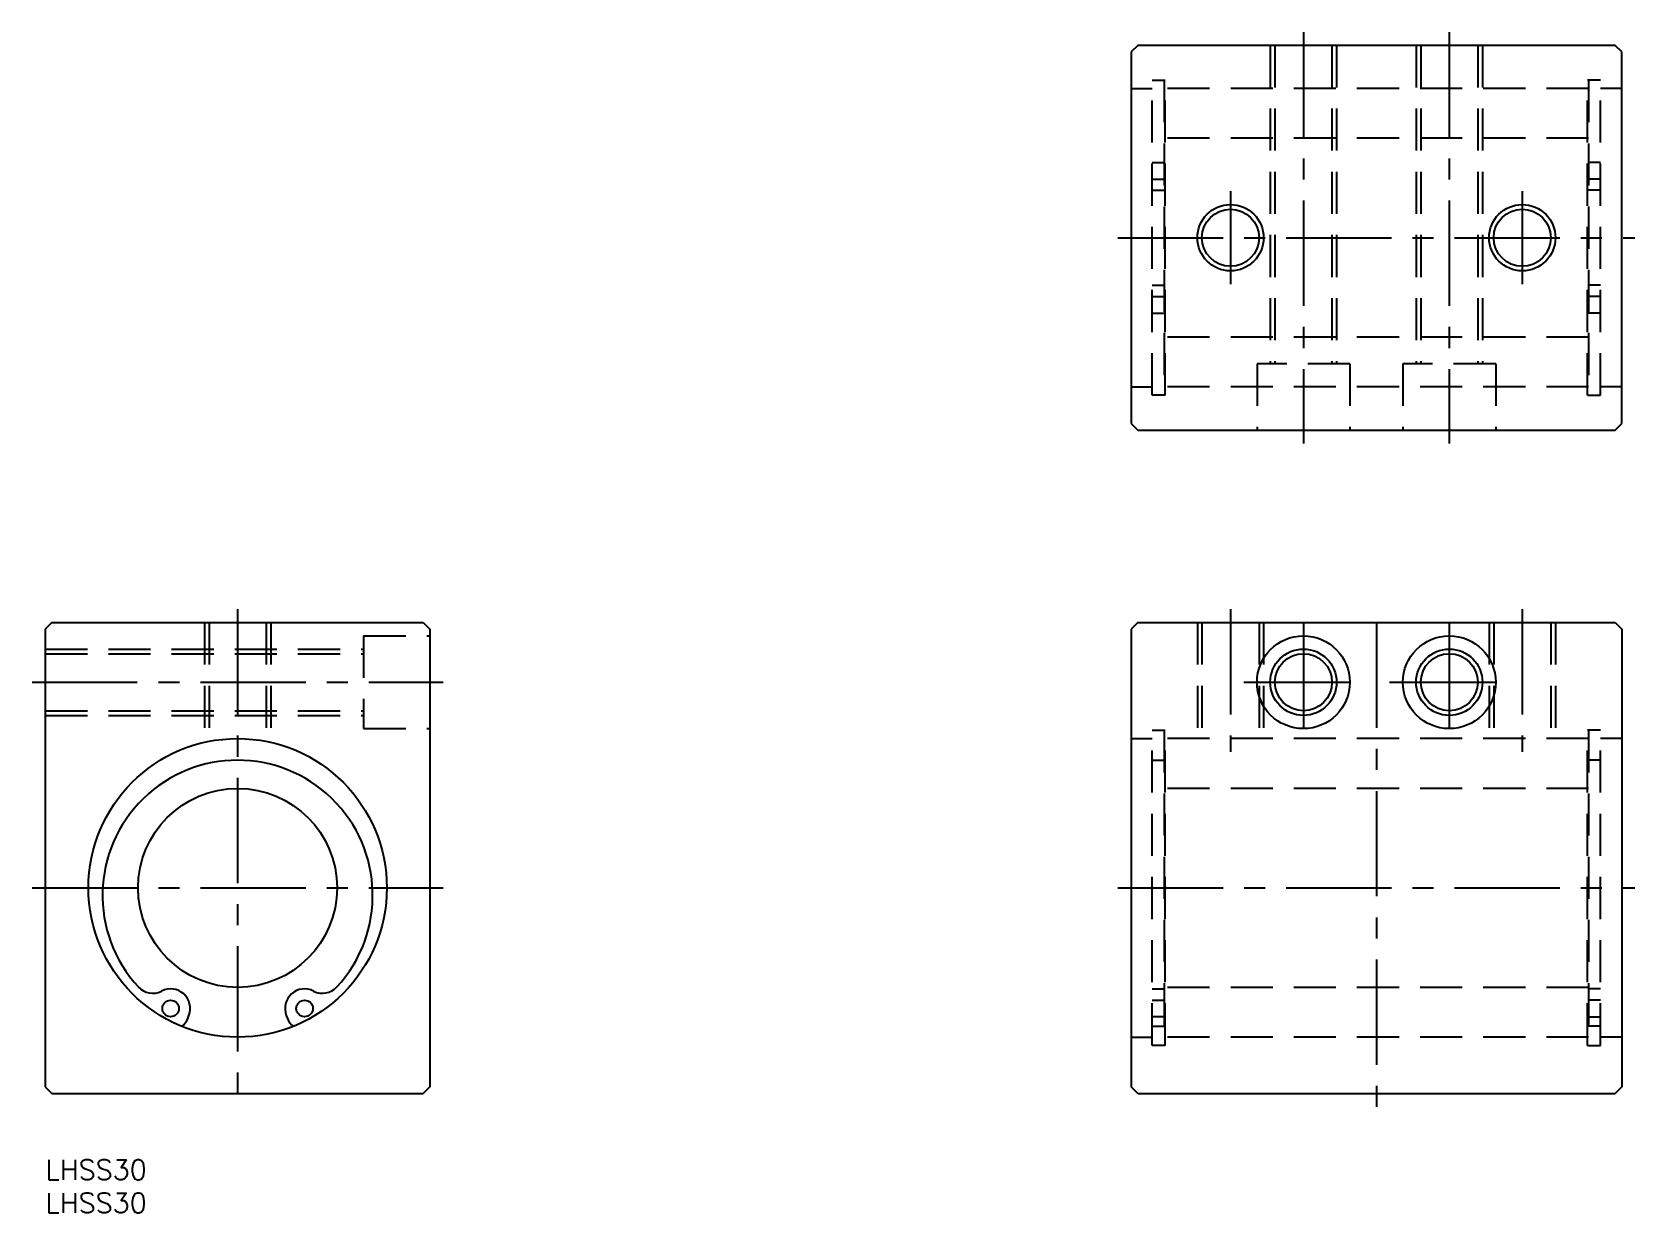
# Model space of a CAD drawing. Extents: x -2 to 240, y -8 to 170.
import ezdxf

# ---------------------------------------------------------------- set-up
doc = ezdxf.new("R2010")
doc.units = 0
doc.header["$LTSCALE"] = 0.5
doc.linetypes.add('CENTER', pattern=[50.8, 31.75, -6.35, 6.35, -6.35])
doc.linetypes.add('DASHED', pattern=[19.05, 12.7, -6.35])
for name, color, linetype in [('MSM_CENTER', 1, 'CENTER'), ('MSM_CONTINUOUS', 7, 'CONTINUOUS'), ('MSM_DASHED', 4, 'DASHED'), ('MSM_NARROW', 5, 'CONTINUOUS'), ('MSM_PART_NUMBER', 7, 'CONTINUOUS')]:
    doc.layers.add(name, color=color, linetype=linetype)
doc.styles.get("Standard").update_dxf_attribs({"font": 'txt.shx', "height": 3, "bigfont": 'bigfont.shx'})

# ---------------------------------------------------------------- blocks, each defined once
blk = doc.blocks.new('*U19')
at = {"layer": 'MSM_PART_NUMBER'}
blk.add_text('LHSS30', height=3, dxfattribs=at).set_placement((0, -3))
blk = doc.blocks.new('*U20')
at = {"layer": 'MSM_PART_NUMBER'}
blk.add_text('LHSS30', height=3, dxfattribs=at).set_placement((0, -8))

msp = doc.modelspace()

# ---------------------------------------------------------------- linework, layer by layer
at = {"layer": 'MSM_CENTER'}
for p, q in [((189.75, 170), (189.75, 108)), ((211.75, 170), (211.75, 108)), ((178.75, 146), (178.75, 132)), ((222.75, 146), (222.75, 132)), ((161.75, 139), (239.75, 139)), ((29, 83), (29, 8)), ((178.75, 83), (178.75, 61.5)), ((222.75, 83), (222.75, 61.5)), ((189.75, 81), (189.75, 63)), ((200.75, 81), (200.75, 8)), ((211.75, 81), (211.75, 63)), ((-2, 72), (60, 72)), ((180.75, 72), (198.75, 72)), ((202.75, 72), (220.75, 72)), ((-2, 41), (60, 41)), ((161.75, 41), (239.75, 41))]:
    msp.add_line(p, q, dxfattribs=at)
at = {"layer": 'MSM_CONTINUOUS'}
for p, q in [((164.75, 168), (163.75, 167)), ((163.75, 167), (163.75, 111)), ((236.75, 168), (164.75, 168)), ((237.75, 167), (236.75, 168)), ((237.75, 111), (237.75, 167)), ((163.75, 111), (164.75, 110)), ((164.75, 110), (236.75, 110)), ((236.75, 110), (237.75, 111)), ((1, 81), (0, 80)), ((0, 80), (0, 11)), ((1, 81), (57, 81)), ((57, 81), (58, 80)), ((58, 80), (58, 11)), ((164.75, 81), (163.75, 80)), ((163.75, 80), (163.75, 11)), ((164.75, 81), (236.75, 81)), ((236.75, 81), (237.75, 80)), ((237.75, 80), (237.75, 11)), ((24.7, 76.52), (24.7, 76.52)), ((24.7, 72.04), (24.7, 72.04)), ((21.47, 21.29), (21.66, 21.76)), ((36.34, 21.76), (36.53, 21.29)), ((0, 11), (1, 10)), ((1, 10), (57, 10)), ((58, 11), (57, 10)), ((164.75, 10), (163.75, 11)), ((164.75, 10), (236.75, 10)), ((237.75, 11), (236.75, 10))]:
    msp.add_line(p, q, dxfattribs=at)
for centre, radius in [((178.75, 139), 4.3), ((222.75, 139), 4.3), ((189.75, 72), 7), ((211.75, 72), 7), ((189.75, 72), 4.3), ((211.75, 72), 4.3), ((29, 41), 22.5), ((29, 41), 15), ((18.9, 22.82), 1.25), ((39.1, 22.82), 1.25)]:
    msp.add_circle(centre, radius, dxfattribs=at)
for centre, radius, start, end in [((29, 39.87), 20.37, 317.3049, 222.6951), ((16.19, 28.06), 2.95, 222.6951, 297.3094), ((18.9, 22.82), 2.95, 339.1033, 117.3094), ((39.1, 22.82), 2.95, 62.6906, 200.8967), ((41.81, 28.06), 2.95, 242.6906, 317.3049), ((19.14, 22.18), 2.5, 305.2253, 339.1033), ((38.86, 22.18), 2.5, 200.8967, 234.7747)]:
    msp.add_arc(centre, radius, start, end, dxfattribs=at)
at = {"layer": 'MSM_DASHED'}
for p, q in [((184.75, 168), (184.75, 120)), ((185.45, 168), (185.45, 120)), ((194.05, 168), (194.05, 120)), ((194.75, 168), (194.75, 120)), ((206.75, 168), (206.75, 120)), ((207.45, 168), (207.45, 120)), ((216.05, 168), (216.05, 120)), ((216.75, 168), (216.75, 120)), ((166.95, 115.25), (166.95, 162.75)), ((166.95, 162.75), (168.9, 162.75)), ((168.75, 162.75), (168.75, 115.25)), ((168.9, 115.25), (168.9, 162.75)), ((232.6, 115.25), (232.6, 162.75)), ((234.55, 162.75), (232.6, 162.75)), ((232.75, 162.75), (232.75, 115.25)), ((234.55, 115.25), (234.55, 162.75)), ((163.75, 161.5), (166.95, 161.5)), ((232.75, 161.5), (168.75, 161.5)), ((237.75, 161.5), (234.55, 161.5)), ((232.75, 154), (168.75, 154)), ((166.95, 150.35), (168.75, 150.35)), ((234.55, 150.35), (232.75, 150.35)), ((166.95, 147.85), (168.75, 147.85)), ((234.55, 147.85), (232.75, 147.85)), ((166.95, 146.15), (168.75, 146.15)), ((234.55, 146.15), (232.75, 146.15)), ((166.95, 131.85), (168.75, 131.85)), ((234.55, 131.85), (232.75, 131.85)), ((166.95, 130.15), (168.75, 130.15)), ((234.55, 130.15), (232.75, 130.15)), ((166.95, 127.65), (168.75, 127.65)), ((234.55, 127.65), (232.75, 127.65)), ((232.75, 124), (168.75, 124)), ((182.75, 120), (182.75, 110)), ((196.75, 120), (182.75, 120)), ((196.75, 120), (196.75, 110)), ((218.75, 120), (204.75, 120)), ((204.75, 120), (204.75, 110)), ((218.75, 120), (218.75, 110)), ((163.75, 116.5), (166.95, 116.5)), ((232.75, 116.5), (168.75, 116.5)), ((237.75, 116.5), (234.55, 116.5)), ((168.9, 115.25), (166.95, 115.25)), ((232.6, 115.25), (234.55, 115.25)), ((24, 81), (24, 62.94)), ((24.7, 81), (24.7, 63.09)), ((33.3, 81), (33.3, 63.09)), ((34, 81), (34, 62.94)), ((173.75, 81), (173.75, 63.5)), ((174.45, 81), (174.45, 63.5)), ((183.05, 81), (183.05, 63.5)), ((183.75, 81), (183.75, 63.5)), ((217.75, 81), (217.75, 63.5)), ((218.45, 81), (218.45, 63.5)), ((227.05, 81), (227.05, 63.5)), ((227.75, 81), (227.75, 63.5)), ((48, 79), (58, 79)), ((48, 79), (48, 65)), ((0, 77), (48, 77)), ((0, 76.3), (48, 76.3)), ((0, 67.7), (48, 67.7)), ((0, 67), (48, 67)), ((48, 65), (58, 65)), ((163.75, 63.5), (166.95, 63.5)), ((166.95, 17.25), (166.95, 64.75)), ((166.95, 64.75), (168.9, 64.75)), ((168.75, 64.75), (168.75, 18.5)), ((232.75, 63.5), (168.75, 63.5)), ((168.9, 17.25), (168.9, 64.75)), ((232.6, 17.25), (232.6, 64.75)), ((234.55, 64.75), (232.6, 64.75)), ((232.75, 64.75), (232.75, 18.5)), ((234.55, 17.25), (234.55, 64.75)), ((237.75, 63.5), (234.55, 63.5)), ((166.95, 60.25), (168.75, 60.25)), ((234.55, 60.25), (232.75, 60.25)), ((232.75, 56), (168.75, 56)), ((166.95, 25.77), (168.75, 25.77)), ((232.75, 26), (168.75, 26)), ((234.55, 25.77), (232.75, 25.77)), ((166.95, 24.07), (168.75, 24.07)), ((234.55, 24.07), (232.75, 24.07)), ((168.75, 21.57), (166.95, 21.57)), ((166.95, 20.14), (168.75, 20.14)), ((232.75, 21.57), (234.55, 21.57)), ((234.55, 20.14), (232.75, 20.14)), ((163.75, 18.5), (166.95, 18.5)), ((168.9, 17.25), (166.95, 17.25)), ((232.75, 18.5), (168.75, 18.5)), ((232.6, 17.25), (234.55, 17.25)), ((237.75, 18.5), (234.55, 18.5))]:
    msp.add_line(p, q, dxfattribs=at)
at = {"layer": 'MSM_NARROW'}
for centre in [(178.75, 139), (222.75, 139), (189.75, 72), (211.75, 72)]:
    msp.add_circle(centre, 5, dxfattribs=at)

# ---------------------------------------------------------------- block references
at = {"layer": 'MSM_CONTINUOUS'}
for name in ['*U19', '*U20']:
    msp.add_blockref(name, (0, 0), dxfattribs=at)

doc.saveas('drawing.dxf')
